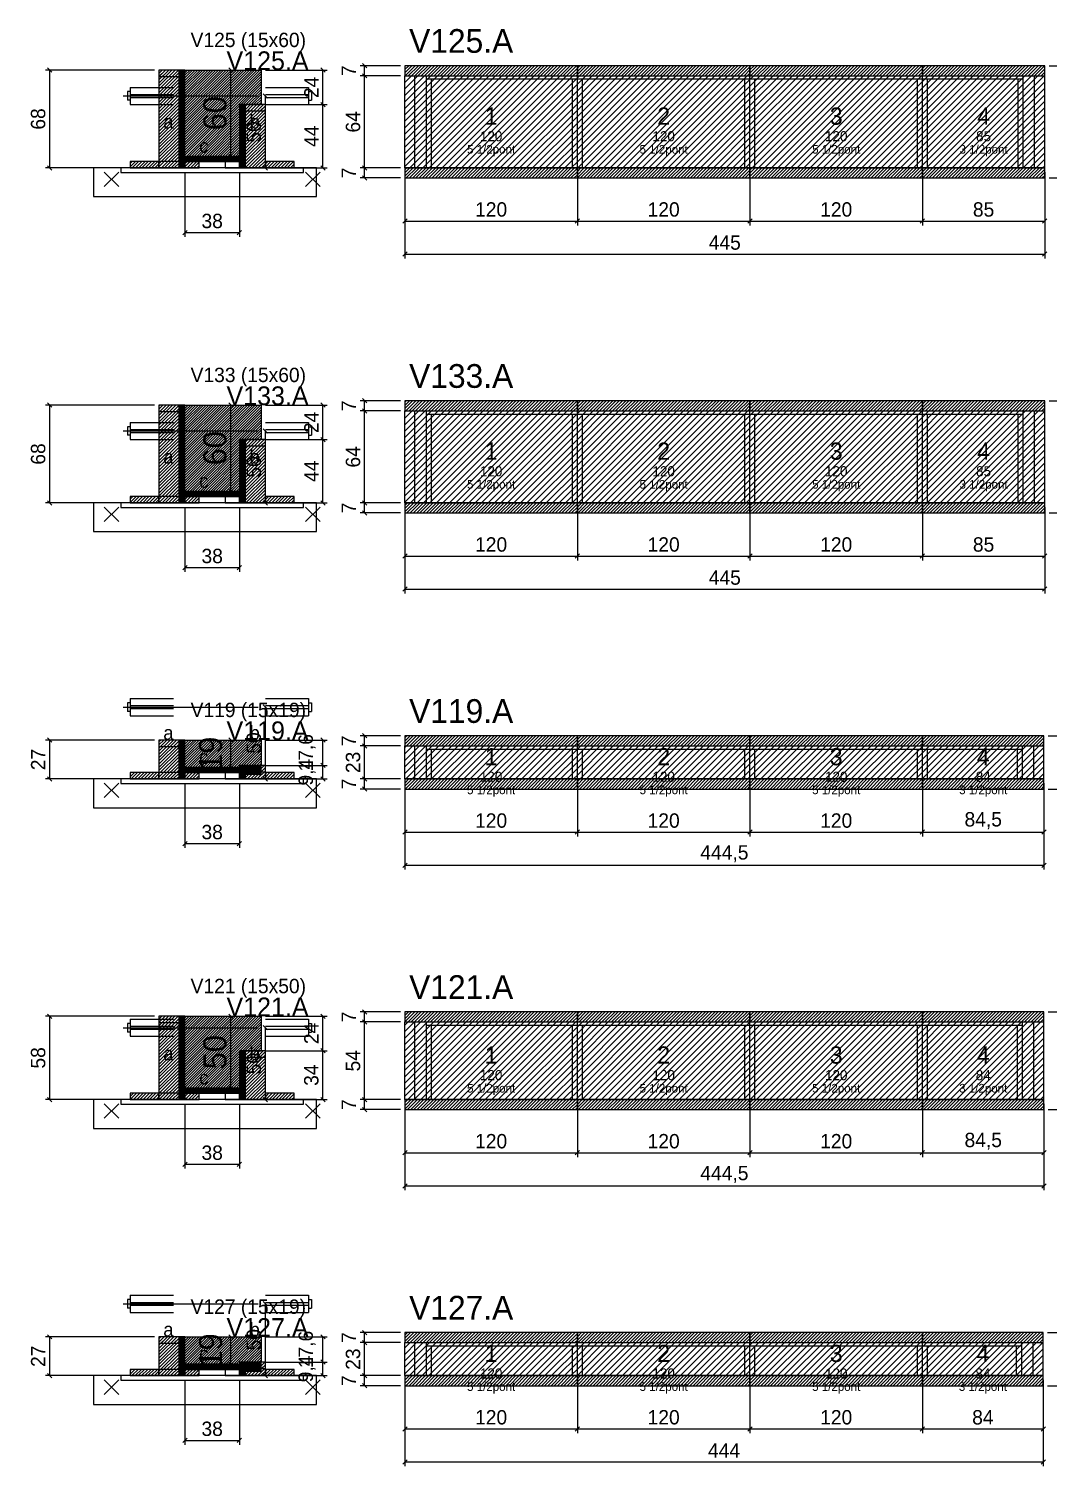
# Model space of a CAD drawing. Extents: x -69 to 3070, y -7262 to 1250.
# Drawn here: x -69 to 640, y -4110 to -3110 of the extents above; entities that cross this region are included whole.
import ezdxf
from ezdxf.enums import TextEntityAlignment as Align

# ---------------------------------------------------------------- set-up
doc = ezdxf.new("R2010")
doc.units = 0
for name, color, linetype in [('5', 5, 'Continuous'), ('barrote', 126, 'Continuous'), ('CONCRETO', 251, 'Continuous'), ('COTA', 241, 'Continuous'), ('Cota Seção (2x)', 241, 'Continuous'), ('detalhes', 7, 'Continuous'), ('Hachura', 251, 'Continuous'), ('Madeira', 126, 'Continuous'), ('NOMENCLATURA', 7, 'Continuous'), ('Painéis', 200, 'Continuous'), ('presilha', 224, 'Continuous'), ('Reaproveitamento', 251, 'Continuous'), ('SARR_2.2x7', 40, 'Continuous'), ('SARR_3.5x7', 81, 'Continuous'), ('SCO-___-LAJ', 224, 'Continuous'), ('TENSOR', 224, 'Continuous'), ('texto', 7, 'Continuous'), ('Texto Seção', 7, 'Continuous')]:
    doc.layers.add(name, color=color, linetype=linetype)
doc.dimstyles.new('PAINEL', dxfattribs={"dimtxt": 10, "dimasz": 3, "dimexe": 3, "dimexo": 3, "dimgap": 3, "dimtad": 1, "dimblk": 'OBLIQUE', "dimblk1": 'OBLIQUE', "dimcen": 2.5, "dimclrd": 4, "dimclre": 4, "dimclrt": 240, "dimazin": 3, "dimtfac": 1, "dimtmove": 0, "dimatfit": 3})
doc.dimstyles.new('SECAO2X', dxfattribs={"dimtxt": 16, "dimasz": 3, "dimexe": 3, "dimexo": 3, "dimgap": 3, "dimtad": 1, "dimblk": 'OBLIQUE', "dimblk1": 'OBLIQUE', "dimcen": 2.5, "dimclrd": 4, "dimclre": 4, "dimclrt": 240, "dimazin": 3, "dimtfac": 1, "dimtmove": 0, "dimatfit": 3})

# ---------------------------------------------------------------- blocks, each defined once
blk = doc.blocks.new('_OBLIQUE')
at = {"color": 0, "linetype": 'BYBLOCK'}
blk.add_line((-0.5, -0.5), (0.5, 0.5), dxfattribs=at)

msp = doc.modelspace()

# ---------------------------------------------------------------- hatches: boundary and pattern name
at = {"layer": 'COTA'}
h = msp.add_hatch(dxfattribs=at)
h.set_pattern_fill('ANSI31', scale=0.4)
h.paths.add_polyline_path([(40, -3199), (40, -3139), (93, -3139), (93, -3163), (78, -3163), (78, -3199)])
h = msp.add_hatch(dxfattribs=at)
h.set_pattern_fill('ANSI31', scale=0.5)
h.paths.add_polyline_path([(193, -3143), (313, -3143), (313, -3136), (193, -3136)])
h = msp.add_hatch(dxfattribs=at)
h.set_pattern_fill('ANSI31', scale=0.5)
h.paths.add_polyline_path([(313, -3143), (433, -3143), (433, -3136), (313, -3136)])
h = msp.add_hatch(dxfattribs=at)
h.set_pattern_fill('ANSI31', scale=0.5)
h.paths.add_polyline_path([(433, -3143), (553, -3143), (553, -3136), (433, -3136)])
h = msp.add_hatch(dxfattribs=at)
h.set_pattern_fill('ANSI31', scale=0.5)
h.paths.add_polyline_path([(553, -3143), (638, -3143), (638, -3136), (553, -3136)])
h = msp.add_hatch(dxfattribs=at)
h.set_pattern_fill('ANSI31', scale=0.5)
h.paths.add_polyline_path([(193, -3214), (313, -3214), (313, -3207), (193, -3207)])
h = msp.add_hatch(dxfattribs=at)
h.set_pattern_fill('ANSI31', scale=0.5)
h.paths.add_polyline_path([(313, -3214), (433, -3214), (433, -3207), (313, -3207)])
h = msp.add_hatch(dxfattribs=at)
h.set_pattern_fill('ANSI31', scale=0.5)
h.paths.add_polyline_path([(433, -3214), (553, -3214), (553, -3207), (433, -3207)])
h = msp.add_hatch(dxfattribs=at)
h.set_pattern_fill('ANSI31', scale=0.5)
h.paths.add_polyline_path([(553, -3214), (638, -3214), (638, -3207), (553, -3207)])
h = msp.add_hatch(dxfattribs=at)
h.set_pattern_fill('ANSI31', scale=0.5)
h.paths.add_polyline_path([(193, -3376), (313, -3376), (313, -3369), (193, -3369)])
h = msp.add_hatch(dxfattribs=at)
h.set_pattern_fill('ANSI31', scale=0.5)
h.paths.add_polyline_path([(313, -3376), (433, -3376), (433, -3369), (313, -3369)])
h = msp.add_hatch(dxfattribs=at)
h.set_pattern_fill('ANSI31', scale=0.5)
h.paths.add_polyline_path([(433, -3376), (553, -3376), (553, -3369), (433, -3369)])
h = msp.add_hatch(dxfattribs=at)
h.set_pattern_fill('ANSI31', scale=0.5)
h.paths.add_polyline_path([(553, -3376), (638, -3376), (638, -3369), (553, -3369)])
h = msp.add_hatch(dxfattribs=at)
h.set_pattern_fill('ANSI31', scale=0.4)
h.paths.add_polyline_path([(40, -3432), (40, -3372), (93, -3372), (93, -3396), (78, -3396), (78, -3432)])
h = msp.add_hatch(dxfattribs=at)
h.set_pattern_fill('ANSI31', scale=0.5)
h.paths.add_polyline_path([(193, -3447), (313, -3447), (313, -3440), (193, -3440)])
h = msp.add_hatch(dxfattribs=at)
h.set_pattern_fill('ANSI31', scale=0.5)
h.paths.add_polyline_path([(313, -3447), (433, -3447), (433, -3440), (313, -3440)])
h = msp.add_hatch(dxfattribs=at)
h.set_pattern_fill('ANSI31', scale=0.5)
h.paths.add_polyline_path([(433, -3447), (553, -3447), (553, -3440), (433, -3440)])
h = msp.add_hatch(dxfattribs=at)
h.set_pattern_fill('ANSI31', scale=0.5)
h.paths.add_polyline_path([(553, -3447), (638, -3447), (638, -3440), (553, -3440)])
h = msp.add_hatch(dxfattribs=at)
h.set_pattern_fill('ANSI31', scale=0.4)
h.paths.add_polyline_path([(40, -3624), (40, -3605), (93, -3605), (93, -3622.6), (78, -3622.6), (78, -3624)])
h = msp.add_hatch(dxfattribs=at)
h.set_pattern_fill('ANSI31', scale=0.5)
h.paths.add_polyline_path([(193, -3609), (313, -3609), (313, -3602), (193, -3602)])
h = msp.add_hatch(dxfattribs=at)
h.set_pattern_fill('ANSI31', scale=0.5)
h.paths.add_polyline_path([(313, -3609), (433, -3609), (433, -3602), (313, -3602)])
h = msp.add_hatch(dxfattribs=at)
h.set_pattern_fill('ANSI31', scale=0.5)
h.paths.add_polyline_path([(433, -3609), (553, -3609), (553, -3602), (433, -3602)])
h = msp.add_hatch(dxfattribs=at)
h.set_pattern_fill('ANSI31', scale=0.5)
h.paths.add_polyline_path([(553, -3609), (637.5, -3609), (637.5, -3602), (553, -3602)])
h = msp.add_hatch(dxfattribs=at)
h.set_pattern_fill('ANSI31', scale=0.5)
h.paths.add_polyline_path([(193, -3639), (313, -3639), (313, -3632), (193, -3632)])
h = msp.add_hatch(dxfattribs=at)
h.set_pattern_fill('ANSI31', scale=0.5)
h.paths.add_polyline_path([(313, -3639), (433, -3639), (433, -3632), (313, -3632)])
h = msp.add_hatch(dxfattribs=at)
h.set_pattern_fill('ANSI31', scale=0.5)
h.paths.add_polyline_path([(433, -3639), (553, -3639), (553, -3632), (433, -3632)])
h = msp.add_hatch(dxfattribs=at)
h.set_pattern_fill('ANSI31', scale=0.5)
h.paths.add_polyline_path([(553, -3639), (637.5, -3639), (637.5, -3632), (553, -3632)])
h = msp.add_hatch(dxfattribs=at)
h.set_pattern_fill('ANSI31', scale=0.4)
h.paths.add_polyline_path([(40, -3847), (40, -3797), (93, -3797), (93, -3821), (78, -3821), (78, -3847)])
h = msp.add_hatch(dxfattribs=at)
h.set_pattern_fill('ANSI31', scale=0.5)
h.paths.add_polyline_path([(193, -3801), (313, -3801), (313, -3794), (193, -3794)])
h = msp.add_hatch(dxfattribs=at)
h.set_pattern_fill('ANSI31', scale=0.5)
h.paths.add_polyline_path([(313, -3801), (433, -3801), (433, -3794), (313, -3794)])
h = msp.add_hatch(dxfattribs=at)
h.set_pattern_fill('ANSI31', scale=0.5)
h.paths.add_polyline_path([(433, -3801), (553, -3801), (553, -3794), (433, -3794)])
h = msp.add_hatch(dxfattribs=at)
h.set_pattern_fill('ANSI31', scale=0.5)
h.paths.add_polyline_path([(553, -3801), (637.5, -3801), (637.5, -3794), (553, -3794)])
h = msp.add_hatch(dxfattribs=at)
h.set_pattern_fill('ANSI31', scale=0.5)
h.paths.add_polyline_path([(193, -3862), (313, -3862), (313, -3855), (193, -3855)])
h = msp.add_hatch(dxfattribs=at)
h.set_pattern_fill('ANSI31', scale=0.5)
h.paths.add_polyline_path([(313, -3862), (433, -3862), (433, -3855), (313, -3855)])
h = msp.add_hatch(dxfattribs=at)
h.set_pattern_fill('ANSI31', scale=0.5)
h.paths.add_polyline_path([(433, -3862), (553, -3862), (553, -3855), (433, -3855)])
h = msp.add_hatch(dxfattribs=at)
h.set_pattern_fill('ANSI31', scale=0.5)
h.paths.add_polyline_path([(553, -3862), (637.5, -3862), (637.5, -3855), (553, -3855)])
h = msp.add_hatch(dxfattribs=at)
h.set_pattern_fill('ANSI31', scale=0.5)
h.paths.add_polyline_path([(193, -4024), (313, -4024), (313, -4017), (193, -4017)])
h = msp.add_hatch(dxfattribs=at)
h.set_pattern_fill('ANSI31', scale=0.5)
h.paths.add_polyline_path([(313, -4024), (433, -4024), (433, -4017), (313, -4017)])
h = msp.add_hatch(dxfattribs=at)
h.set_pattern_fill('ANSI31', scale=0.5)
h.paths.add_polyline_path([(433, -4024), (553, -4024), (553, -4017), (433, -4017)])
h = msp.add_hatch(dxfattribs=at)
h.set_pattern_fill('ANSI31', scale=0.5)
h.paths.add_polyline_path([(553, -4024), (637, -4024), (637, -4017), (553, -4017)])
h = msp.add_hatch(dxfattribs=at)
h.set_pattern_fill('ANSI31', scale=0.4)
h.paths.add_polyline_path([(40, -4039), (40, -4020), (93, -4020), (93, -4037.6), (78, -4037.6), (78, -4039)])
h = msp.add_hatch(dxfattribs=at)
h.set_pattern_fill('ANSI31', scale=0.5)
h.paths.add_polyline_path([(193, -4054), (313, -4054), (313, -4047), (193, -4047)])
h = msp.add_hatch(dxfattribs=at)
h.set_pattern_fill('ANSI31', scale=0.5)
h.paths.add_polyline_path([(313, -4054), (433, -4054), (433, -4047), (313, -4047)])
h = msp.add_hatch(dxfattribs=at)
h.set_pattern_fill('ANSI31', scale=0.5)
h.paths.add_polyline_path([(433, -4054), (553, -4054), (553, -4047), (433, -4047)])
h = msp.add_hatch(dxfattribs=at)
h.set_pattern_fill('ANSI31', scale=0.5)
h.paths.add_polyline_path([(553, -4054), (637, -4054), (637, -4047), (553, -4047)])
at = {"layer": 'Hachura'}
h = msp.add_hatch(dxfattribs=at)
h.set_pattern_fill('ANSI31', scale=0.5)
h.paths.add_polyline_path([(22, -3207), (36, -3207), (36, -3139), (22, -3139)])
h = msp.add_hatch(dxfattribs=at)
h.set_pattern_fill('ANSI31', scale=0.5)
h.paths.add_polyline_path([(22, -3143.4), (36, -3143.4), (36, -3139), (22, -3139)])
h = msp.add_hatch(dxfattribs=at)
h.set_pattern_fill('SOLID')
h.paths.add_polyline_path([(36, -3207), (40, -3207), (40, -3139), (36, -3139)])
h = msp.add_hatch(dxfattribs=at)
h.set_pattern_fill('SOLID')
h.paths.add_polyline_path([(78, -3207), (82, -3207), (82, -3163), (78, -3163)])
h = msp.add_hatch(dxfattribs=at)
h.set_pattern_fill('SOLID')
h.paths.add_polyline_path([(78, -3163), (93, -3163), (93, -3163), (78, -3163)])
h = msp.add_hatch(dxfattribs=at)
h.set_pattern_fill('ANSI31', scale=0.5)
h.paths.add_polyline_path([(82, -3207), (96, -3207), (96, -3163), (82, -3163)])
h = msp.add_hatch(dxfattribs=at)
h.set_pattern_fill('ANSI31', scale=0.5)
h.paths.add_polyline_path([(82, -3167.4), (96, -3167.4), (96, -3163), (82, -3163)])
h = msp.add_hatch(dxfattribs=at)
h.set_pattern_fill('SOLID')
h.paths.add_polyline_path([(40, -3202.6), (78, -3202.6), (78, -3199), (40, -3199)])
h = msp.add_hatch(dxfattribs=at)
h.set_pattern_fill('ANSI31', scale=0.5)
h.paths.add_polyline_path([(2, -3207), (22, -3207), (22, -3202.6), (2, -3202.6)])
h = msp.add_hatch(dxfattribs=at)
h.set_pattern_fill('ANSI31', scale=0.5)
h.paths.add_polyline_path([(40, -3207), (50, -3207), (50, -3202.6), (40, -3202.6)])
h = msp.add_hatch(dxfattribs=at)
h.set_pattern_fill('ANSI31', scale=0.5)
h.paths.add_polyline_path([(96, -3207), (116, -3207), (116, -3202.6), (96, -3202.6)])
h = msp.add_hatch(dxfattribs=at)
h.set_pattern_fill('ANSI31', scale=0.5)
h.paths.add_polyline_path([(22, -3440), (36, -3440), (36, -3372), (22, -3372)])
h = msp.add_hatch(dxfattribs=at)
h.set_pattern_fill('ANSI31', scale=0.5)
h.paths.add_polyline_path([(22, -3376.4), (36, -3376.4), (36, -3372), (22, -3372)])
h = msp.add_hatch(dxfattribs=at)
h.set_pattern_fill('SOLID')
h.paths.add_polyline_path([(36, -3440), (40, -3440), (40, -3372), (36, -3372)])
h = msp.add_hatch(dxfattribs=at)
h.set_pattern_fill('SOLID')
h.paths.add_polyline_path([(78, -3440), (82, -3440), (82, -3396), (78, -3396)])
h = msp.add_hatch(dxfattribs=at)
h.set_pattern_fill('SOLID')
h.paths.add_polyline_path([(78, -3396), (93, -3396), (93, -3396), (78, -3396)])
h = msp.add_hatch(dxfattribs=at)
h.set_pattern_fill('ANSI31', scale=0.5)
h.paths.add_polyline_path([(82, -3440), (96, -3440), (96, -3396), (82, -3396)])
h = msp.add_hatch(dxfattribs=at)
h.set_pattern_fill('ANSI31', scale=0.5)
h.paths.add_polyline_path([(82, -3400.4), (96, -3400.4), (96, -3396), (82, -3396)])
h = msp.add_hatch(dxfattribs=at)
h.set_pattern_fill('ANSI31', scale=0.5)
h.paths.add_polyline_path([(2, -3440), (22, -3440), (22, -3435.6), (2, -3435.6)])
h = msp.add_hatch(dxfattribs=at)
h.set_pattern_fill('SOLID')
h.paths.add_polyline_path([(40, -3435.6), (78, -3435.6), (78, -3432), (40, -3432)])
h = msp.add_hatch(dxfattribs=at)
h.set_pattern_fill('ANSI31', scale=0.5)
h.paths.add_polyline_path([(40, -3440), (50, -3440), (50, -3435.6), (40, -3435.6)])
h = msp.add_hatch(dxfattribs=at)
h.set_pattern_fill('ANSI31', scale=0.5)
h.paths.add_polyline_path([(96, -3440), (116, -3440), (116, -3435.6), (96, -3435.6)])
h = msp.add_hatch(dxfattribs=at)
h.set_pattern_fill('ANSI31', scale=0.5)
h.paths.add_polyline_path([(22, -3632), (36, -3632), (36, -3605), (22, -3605)])
h = msp.add_hatch(dxfattribs=at)
h.set_pattern_fill('ANSI31', scale=0.5)
h.paths.add_polyline_path([(22, -3609.4), (36, -3609.4), (36, -3605), (22, -3605)])
h = msp.add_hatch(dxfattribs=at)
h.set_pattern_fill('SOLID')
h.paths.add_polyline_path([(36, -3632), (40, -3632), (40, -3605), (36, -3605)])
h = msp.add_hatch(dxfattribs=at)
h.set_pattern_fill('ANSI31', scale=0.5)
h.paths.add_polyline_path([(2, -3632), (22, -3632), (22, -3627.6), (2, -3627.6)])
h = msp.add_hatch(dxfattribs=at)
h.set_pattern_fill('SOLID')
h.paths.add_polyline_path([(40, -3627.6), (78, -3627.6), (78, -3624), (40, -3624)])
h = msp.add_hatch(dxfattribs=at)
h.set_pattern_fill('ANSI31', scale=0.5)
h.paths.add_polyline_path([(40, -3632), (50, -3632), (50, -3627.6), (40, -3627.6)])
h = msp.add_hatch(dxfattribs=at)
h.set_pattern_fill('SOLID')
h.paths.add_polyline_path([(78, -3632), (82, -3632), (82, -3622.6), (78, -3622.6)])
h = msp.add_hatch(dxfattribs=at)
h.set_pattern_fill('SOLID')
h.paths.add_polyline_path([(78, -3622.6), (93, -3622.6), (93, -3629), (78, -3629)])
h = msp.add_hatch(dxfattribs=at)
h.set_pattern_fill('ANSI31', scale=0.5)
h.paths.add_polyline_path([(82, -3632), (96, -3632), (96, -3622.6), (82, -3622.6)])
h = msp.add_hatch(dxfattribs=at)
h.set_pattern_fill('ANSI31', scale=0.5)
h.paths.add_polyline_path([(82, -3627), (96, -3627), (96, -3622.6), (82, -3622.6)])
h = msp.add_hatch(dxfattribs=at)
h.set_pattern_fill('ANSI31', scale=0.5)
h.paths.add_polyline_path([(96, -3632), (116, -3632), (116, -3627.6), (96, -3627.6)])
h = msp.add_hatch(dxfattribs=at)
h.set_pattern_fill('ANSI31', scale=0.5)
h.paths.add_polyline_path([(22, -3855), (36, -3855), (36, -3797), (22, -3797)])
h = msp.add_hatch(dxfattribs=at)
h.set_pattern_fill('ANSI31', scale=0.5)
h.paths.add_polyline_path([(22, -3801.4), (36, -3801.4), (36, -3797), (22, -3797)])
h = msp.add_hatch(dxfattribs=at)
h.set_pattern_fill('SOLID')
h.paths.add_polyline_path([(36, -3855), (40, -3855), (40, -3797), (36, -3797)])
h = msp.add_hatch(dxfattribs=at)
h.set_pattern_fill('SOLID')
h.paths.add_polyline_path([(78, -3855), (82, -3855), (82, -3821), (78, -3821)])
h = msp.add_hatch(dxfattribs=at)
h.set_pattern_fill('SOLID')
h.paths.add_polyline_path([(78, -3821), (93, -3821), (93, -3821), (78, -3821)])
h = msp.add_hatch(dxfattribs=at)
h.set_pattern_fill('ANSI31', scale=0.5)
h.paths.add_polyline_path([(82, -3855), (96, -3855), (96, -3821), (82, -3821)])
h = msp.add_hatch(dxfattribs=at)
h.set_pattern_fill('ANSI31', scale=0.5)
h.paths.add_polyline_path([(82, -3825.4), (96, -3825.4), (96, -3821), (82, -3821)])
h = msp.add_hatch(dxfattribs=at)
h.set_pattern_fill('SOLID')
h.paths.add_polyline_path([(40, -3850.6), (78, -3850.6), (78, -3847), (40, -3847)])
h = msp.add_hatch(dxfattribs=at)
h.set_pattern_fill('ANSI31', scale=0.5)
h.paths.add_polyline_path([(2, -3855), (22, -3855), (22, -3850.6), (2, -3850.6)])
h = msp.add_hatch(dxfattribs=at)
h.set_pattern_fill('ANSI31', scale=0.5)
h.paths.add_polyline_path([(40, -3855), (50, -3855), (50, -3850.6), (40, -3850.6)])
h = msp.add_hatch(dxfattribs=at)
h.set_pattern_fill('ANSI31', scale=0.5)
h.paths.add_polyline_path([(96, -3855), (116, -3855), (116, -3850.6), (96, -3850.6)])
h = msp.add_hatch(dxfattribs=at)
h.set_pattern_fill('ANSI31', scale=0.5)
h.paths.add_polyline_path([(22, -4047), (36, -4047), (36, -4020), (22, -4020)])
h = msp.add_hatch(dxfattribs=at)
h.set_pattern_fill('ANSI31', scale=0.5)
h.paths.add_polyline_path([(22, -4024.4), (36, -4024.4), (36, -4020), (22, -4020)])
h = msp.add_hatch(dxfattribs=at)
h.set_pattern_fill('SOLID')
h.paths.add_polyline_path([(36, -4047), (40, -4047), (40, -4020), (36, -4020)])
h = msp.add_hatch(dxfattribs=at)
h.set_pattern_fill('SOLID')
h.paths.add_polyline_path([(78, -4047), (82, -4047), (82, -4037.6), (78, -4037.6)])
h = msp.add_hatch(dxfattribs=at)
h.set_pattern_fill('SOLID')
h.paths.add_polyline_path([(78, -4037.6), (93, -4037.6), (93, -4044), (78, -4044)])
h = msp.add_hatch(dxfattribs=at)
h.set_pattern_fill('ANSI31', scale=0.5)
h.paths.add_polyline_path([(82, -4047), (96, -4047), (96, -4037.6), (82, -4037.6)])
h = msp.add_hatch(dxfattribs=at)
h.set_pattern_fill('ANSI31', scale=0.5)
h.paths.add_polyline_path([(82, -4042), (96, -4042), (96, -4037.6), (82, -4037.6)])
h = msp.add_hatch(dxfattribs=at)
h.set_pattern_fill('ANSI31', scale=0.5)
h.paths.add_polyline_path([(2, -4047), (22, -4047), (22, -4042.6), (2, -4042.6)])
h = msp.add_hatch(dxfattribs=at)
h.set_pattern_fill('SOLID')
h.paths.add_polyline_path([(40, -4042.6), (78, -4042.6), (78, -4039), (40, -4039)])
h = msp.add_hatch(dxfattribs=at)
h.set_pattern_fill('ANSI31', scale=0.5)
h.paths.add_polyline_path([(40, -4047), (50, -4047), (50, -4042.6), (40, -4042.6)])
h = msp.add_hatch(dxfattribs=at)
h.set_pattern_fill('ANSI31', scale=0.5)
h.paths.add_polyline_path([(96, -4047), (116, -4047), (116, -4042.6), (96, -4042.6)])
at = {"layer": 'Reaproveitamento'}
h = msp.add_hatch(dxfattribs=at)
h.set_pattern_fill('ANSI31')
h.paths.add_polyline_path([(193, -3207), (313, -3207), (313, -3143), (193, -3143)])
h = msp.add_hatch(dxfattribs=at)
h.set_pattern_fill('ANSI31')
h.paths.add_polyline_path([(313, -3207), (433, -3207), (433, -3143), (313, -3143)])
h = msp.add_hatch(dxfattribs=at)
h.set_pattern_fill('ANSI31')
h.paths.add_polyline_path([(433, -3207), (553, -3207), (553, -3143), (433, -3143)])
h = msp.add_hatch(dxfattribs=at)
h.set_pattern_fill('ANSI31')
h.paths.add_polyline_path([(553, -3207), (638, -3207), (638, -3143), (553, -3143)])
h = msp.add_hatch(dxfattribs=at)
h.set_pattern_fill('ANSI31')
h.paths.add_polyline_path([(193, -3440), (313, -3440), (313, -3376), (193, -3376)])
h = msp.add_hatch(dxfattribs=at)
h.set_pattern_fill('ANSI31')
h.paths.add_polyline_path([(313, -3440), (433, -3440), (433, -3376), (313, -3376)])
h = msp.add_hatch(dxfattribs=at)
h.set_pattern_fill('ANSI31')
h.paths.add_polyline_path([(433, -3440), (553, -3440), (553, -3376), (433, -3376)])
h = msp.add_hatch(dxfattribs=at)
h.set_pattern_fill('ANSI31')
h.paths.add_polyline_path([(553, -3440), (638, -3440), (638, -3376), (553, -3376)])
h = msp.add_hatch(dxfattribs=at)
h.set_pattern_fill('ANSI31')
h.paths.add_polyline_path([(193, -3632), (313, -3632), (313, -3609), (193, -3609)])
h = msp.add_hatch(dxfattribs=at)
h.set_pattern_fill('ANSI31')
h.paths.add_polyline_path([(313, -3632), (433, -3632), (433, -3609), (313, -3609)])
h = msp.add_hatch(dxfattribs=at)
h.set_pattern_fill('ANSI31')
h.paths.add_polyline_path([(433, -3632), (553, -3632), (553, -3609), (433, -3609)])
h = msp.add_hatch(dxfattribs=at)
h.set_pattern_fill('ANSI31')
h.paths.add_polyline_path([(553, -3632), (637.5, -3632), (637.5, -3609), (553, -3609)])
h = msp.add_hatch(dxfattribs=at)
h.set_pattern_fill('ANSI31')
h.paths.add_polyline_path([(193, -3855), (313, -3855), (313, -3801), (193, -3801)])
h = msp.add_hatch(dxfattribs=at)
h.set_pattern_fill('ANSI31')
h.paths.add_polyline_path([(313, -3855), (433, -3855), (433, -3801), (313, -3801)])
h = msp.add_hatch(dxfattribs=at)
h.set_pattern_fill('ANSI31')
h.paths.add_polyline_path([(433, -3855), (553, -3855), (553, -3801), (433, -3801)])
h = msp.add_hatch(dxfattribs=at)
h.set_pattern_fill('ANSI31')
h.paths.add_polyline_path([(553, -3855), (637.5, -3855), (637.5, -3801), (553, -3801)])
h = msp.add_hatch(dxfattribs=at)
h.set_pattern_fill('ANSI31')
h.paths.add_polyline_path([(193, -4047), (313, -4047), (313, -4024), (193, -4024)])
h = msp.add_hatch(dxfattribs=at)
h.set_pattern_fill('ANSI31')
h.paths.add_polyline_path([(313, -4047), (433, -4047), (433, -4024), (313, -4024)])
h = msp.add_hatch(dxfattribs=at)
h.set_pattern_fill('ANSI31')
h.paths.add_polyline_path([(433, -4047), (553, -4047), (553, -4024), (433, -4024)])
h = msp.add_hatch(dxfattribs=at)
h.set_pattern_fill('ANSI31')
h.paths.add_polyline_path([(553, -4047), (637, -4047), (637, -4024), (553, -4024)])

# ---------------------------------------------------------------- linework, layer by layer
for p, q in [((0, -3154), (0, -3160)), ((2, -3154), (0, -3154)), ((2, -3151), (32, -3151)), ((2, -3151), (2, -3163)), ((2, -3156), (32, -3156)), ((2, -3158), (32, -3158)), ((96, -3151), (126, -3151)), ((96, -3156), (126, -3156)), ((96, -3158), (126, -3158)), ((126, -3151), (126, -3163)), ((126, -3154), (128, -3154)), ((128, -3154), (128, -3160)), ((2, -3160), (0, -3160)), ((2, -3163), (32, -3163)), ((96, -3163), (126, -3163)), ((126, -3160), (128, -3160)), ((0, -3387), (0, -3393)), ((2, -3387), (0, -3387)), ((2, -3384), (32, -3384)), ((2, -3384), (2, -3396)), ((2, -3389), (32, -3389)), ((96, -3384), (126, -3384)), ((96, -3389), (126, -3389)), ((126, -3384), (126, -3396)), ((126, -3387), (128, -3387)), ((128, -3387), (128, -3393)), ((2, -3393), (0, -3393)), ((2, -3391), (32, -3391)), ((2, -3396), (32, -3396)), ((96, -3391), (126, -3391)), ((96, -3396), (126, -3396)), ((126, -3393), (128, -3393)), ((0, -3579), (0, -3585)), ((2, -3579), (0, -3579)), ((2, -3576), (32, -3576)), ((2, -3576), (2, -3588)), ((96, -3576), (126, -3576)), ((126, -3576), (126, -3588)), ((126, -3579), (128, -3579)), ((128, -3579), (128, -3585)), ((2, -3585), (0, -3585)), ((2, -3581), (32, -3581)), ((2, -3583), (32, -3583)), ((2, -3588), (32, -3588)), ((96, -3581), (126, -3581)), ((96, -3583), (126, -3583)), ((96, -3588), (126, -3588)), ((126, -3585), (128, -3585)), ((2, -3799), (32, -3799)), ((2, -3799), (2, -3811)), ((96, -3799), (126, -3799)), ((126, -3799), (126, -3811)), ((0, -3802), (0, -3808)), ((2, -3802), (0, -3802)), ((2, -3808), (0, -3808)), ((2, -3804), (32, -3804)), ((2, -3806), (32, -3806)), ((96, -3804), (126, -3804)), ((96, -3806), (126, -3806)), ((126, -3802), (128, -3802)), ((126, -3808), (128, -3808)), ((128, -3802), (128, -3808)), ((2, -3811), (32, -3811)), ((96, -3811), (126, -3811)), ((0, -3994), (0, -4000)), ((2, -3994), (0, -3994)), ((2, -3991), (32, -3991)), ((2, -3991), (2, -4003)), ((2, -3996), (32, -3996)), ((2, -3998), (32, -3998)), ((96, -3991), (126, -3991)), ((96, -3996), (126, -3996)), ((96, -3998), (126, -3998)), ((126, -3991), (126, -4003)), ((126, -3994), (128, -3994)), ((128, -3994), (128, -4000)), ((2, -4000), (0, -4000)), ((2, -4003), (32, -4003)), ((96, -4003), (126, -4003)), ((126, -4000), (128, -4000))]:
    msp.add_line(p, q)
at = {"layer": 'barrote'}
for points in [[(-23.5, -3227), (131.5, -3227), (131.5, -3207), (-23.5, -3207)], [(-23.5, -3460), (131.5, -3460), (131.5, -3440), (-23.5, -3440)], [(-23.5, -3652), (131.5, -3652), (131.5, -3632), (-23.5, -3632)], [(-23.5, -3875), (131.5, -3875), (131.5, -3855), (-23.5, -3855)], [(-23.5, -4067), (131.5, -4067), (131.5, -4047), (-23.5, -4047)]]:
    msp.add_lwpolyline(points, close=True, dxfattribs=at)
at = {"layer": 'CONCRETO'}
for points in [[(40, -3199), (40, -3139), (93, -3139), (93, -3163), (78, -3163), (78, -3199)], [(40, -3432), (40, -3372), (93, -3372), (93, -3396), (78, -3396), (78, -3432)], [(40, -3624), (40, -3605), (93, -3605), (93, -3622.6), (78, -3622.6), (78, -3624)], [(40, -3847), (40, -3797), (93, -3797), (93, -3821), (78, -3821), (78, -3847)], [(40, -4039), (40, -4020), (93, -4020), (93, -4037.6), (78, -4037.6), (78, -4039)]]:
    msp.add_lwpolyline(points, close=True, dxfattribs=at)
at = {"layer": 'Madeira'}
for points in [[(22, -3207), (36, -3207), (36, -3139), (22, -3139)], [(22, -3143.4), (36, -3143.4), (36, -3139), (22, -3139)], [(82, -3207), (96, -3207), (96, -3163), (82, -3163)], [(82, -3167.4), (96, -3167.4), (96, -3163), (82, -3163)], [(2, -3207), (22, -3207), (22, -3202.6), (2, -3202.6)], [(22, -3207), (36, -3207), (36, -3202.6), (22, -3202.6)], [(40, -3207), (50, -3207), (50, -3202.6), (40, -3202.6)], [(68, -3207), (78, -3207), (78, -3202.6), (68, -3202.6)], [(96, -3207), (116, -3207), (116, -3202.6), (96, -3202.6)], [(22, -3440), (36, -3440), (36, -3372), (22, -3372)], [(22, -3376.4), (36, -3376.4), (36, -3372), (22, -3372)], [(82, -3440), (96, -3440), (96, -3396), (82, -3396)], [(82, -3400.4), (96, -3400.4), (96, -3396), (82, -3396)], [(2, -3440), (22, -3440), (22, -3435.6), (2, -3435.6)], [(22, -3440), (36, -3440), (36, -3435.6), (22, -3435.6)], [(40, -3440), (50, -3440), (50, -3435.6), (40, -3435.6)], [(68, -3440), (78, -3440), (78, -3435.6), (68, -3435.6)], [(96, -3440), (116, -3440), (116, -3435.6), (96, -3435.6)], [(22, -3632), (36, -3632), (36, -3605), (22, -3605)], [(22, -3609.4), (36, -3609.4), (36, -3605), (22, -3605)], [(2, -3632), (22, -3632), (22, -3627.6), (2, -3627.6)], [(22, -3632), (36, -3632), (36, -3627.6), (22, -3627.6)], [(40, -3632), (50, -3632), (50, -3627.6), (40, -3627.6)], [(68, -3632), (78, -3632), (78, -3627.6), (68, -3627.6)], [(82, -3632), (96, -3632), (96, -3622.6), (82, -3622.6)], [(82, -3627), (96, -3627), (96, -3622.6), (82, -3622.6)], [(96, -3632), (116, -3632), (116, -3627.6), (96, -3627.6)], [(22, -3855), (36, -3855), (36, -3797), (22, -3797)], [(22, -3801.4), (36, -3801.4), (36, -3797), (22, -3797)], [(82, -3855), (96, -3855), (96, -3821), (82, -3821)], [(82, -3825.4), (96, -3825.4), (96, -3821), (82, -3821)], [(2, -3855), (22, -3855), (22, -3850.6), (2, -3850.6)], [(22, -3855), (36, -3855), (36, -3850.6), (22, -3850.6)], [(40, -3855), (50, -3855), (50, -3850.6), (40, -3850.6)], [(68, -3855), (78, -3855), (78, -3850.6), (68, -3850.6)], [(96, -3855), (116, -3855), (116, -3850.6), (96, -3850.6)], [(22, -4047), (36, -4047), (36, -4020), (22, -4020)], [(22, -4024.4), (36, -4024.4), (36, -4020), (22, -4020)], [(82, -4047), (96, -4047), (96, -4037.6), (82, -4037.6)], [(82, -4042), (96, -4042), (96, -4037.6), (82, -4037.6)], [(2, -4047), (22, -4047), (22, -4042.6), (2, -4042.6)], [(22, -4047), (36, -4047), (36, -4042.6), (22, -4042.6)], [(40, -4047), (50, -4047), (50, -4042.6), (40, -4042.6)], [(68, -4047), (78, -4047), (78, -4042.6), (68, -4042.6)], [(96, -4047), (116, -4047), (116, -4042.6), (96, -4042.6)]]:
    msp.add_lwpolyline(points, close=True, dxfattribs=at)
at = {"layer": 'Painéis'}
for p, q in [((193, -3143), (313, -3143)), ((193, -3207), (193, -3143)), ((313, -3207), (313, -3143)), ((313, -3207), (313, -3143)), ((313, -3143), (433, -3143)), ((313, -3207), (313, -3143)), ((433, -3207), (433, -3143)), ((433, -3207), (433, -3143)), ((433, -3143), (553, -3143)), ((433, -3207), (433, -3143)), ((553, -3207), (553, -3143)), ((553, -3207), (553, -3143)), ((553, -3143), (638, -3143)), ((553, -3207), (553, -3143)), ((638, -3207), (638, -3143)), ((193, -3207), (313, -3207)), ((313, -3207), (433, -3207)), ((433, -3207), (553, -3207)), ((553, -3207), (638, -3207)), ((193, -3376), (313, -3376)), ((193, -3440), (193, -3376)), ((313, -3440), (313, -3376)), ((313, -3440), (313, -3376)), ((313, -3376), (433, -3376)), ((313, -3440), (313, -3376)), ((433, -3440), (433, -3376)), ((433, -3440), (433, -3376)), ((433, -3376), (553, -3376)), ((433, -3440), (433, -3376)), ((553, -3440), (553, -3376)), ((553, -3440), (553, -3376)), ((553, -3376), (638, -3376)), ((553, -3440), (553, -3376)), ((638, -3440), (638, -3376)), ((193, -3440), (313, -3440)), ((313, -3440), (433, -3440)), ((433, -3440), (553, -3440)), ((553, -3440), (638, -3440)), ((193, -3609), (313, -3609)), ((193, -3632), (193, -3609)), ((313, -3632), (313, -3609)), ((313, -3632), (313, -3609)), ((313, -3609), (433, -3609)), ((313, -3632), (313, -3609)), ((433, -3632), (433, -3609)), ((433, -3632), (433, -3609)), ((433, -3609), (553, -3609)), ((433, -3632), (433, -3609)), ((553, -3632), (553, -3609)), ((553, -3632), (553, -3609)), ((553, -3609), (637.5, -3609)), ((553, -3632), (553, -3609)), ((637.5, -3632), (637.5, -3609)), ((193, -3632), (313, -3632)), ((313, -3632), (433, -3632)), ((433, -3632), (553, -3632)), ((553, -3632), (637.5, -3632)), ((193, -3801), (313, -3801)), ((193, -3855), (193, -3801)), ((313, -3855), (313, -3801)), ((313, -3855), (313, -3801)), ((313, -3801), (433, -3801)), ((313, -3855), (313, -3801)), ((433, -3855), (433, -3801)), ((433, -3855), (433, -3801)), ((433, -3801), (553, -3801)), ((433, -3855), (433, -3801)), ((553, -3855), (553, -3801)), ((553, -3855), (553, -3801)), ((553, -3801), (637.5, -3801)), ((553, -3855), (553, -3801)), ((637.5, -3855), (637.5, -3801)), ((193, -3855), (313, -3855)), ((313, -3855), (433, -3855)), ((433, -3855), (553, -3855)), ((553, -3855), (637.5, -3855)), ((193, -4024), (313, -4024)), ((193, -4047), (193, -4024)), ((313, -4047), (313, -4024)), ((313, -4047), (313, -4024)), ((313, -4024), (433, -4024)), ((313, -4047), (313, -4024)), ((433, -4047), (433, -4024)), ((433, -4047), (433, -4024)), ((433, -4024), (553, -4024)), ((433, -4047), (433, -4024)), ((553, -4047), (553, -4024)), ((553, -4047), (553, -4024)), ((553, -4024), (637, -4024)), ((553, -4047), (553, -4024)), ((637, -4047), (637, -4024)), ((193, -4047), (313, -4047)), ((313, -4047), (433, -4047)), ((433, -4047), (553, -4047)), ((553, -4047), (637, -4047))]:
    msp.add_line(p, q, dxfattribs=at)
for points in [[(36, -3207), (40, -3207), (40, -3139), (36, -3139)], [(78, -3207), (82, -3207), (82, -3163), (78, -3163)], [(78, -3163), (93, -3163), (93, -3163), (78, -3163)], [(40, -3202.6), (78, -3202.6), (78, -3199), (40, -3199)], [(36, -3440), (40, -3440), (40, -3372), (36, -3372)], [(78, -3440), (82, -3440), (82, -3396), (78, -3396)], [(78, -3396), (93, -3396), (93, -3396), (78, -3396)], [(40, -3435.6), (78, -3435.6), (78, -3432), (40, -3432)], [(36, -3632), (40, -3632), (40, -3605), (36, -3605)], [(40, -3627.6), (78, -3627.6), (78, -3624), (40, -3624)], [(78, -3632), (82, -3632), (82, -3622.6), (78, -3622.6)], [(78, -3622.6), (93, -3622.6), (93, -3622.6), (78, -3622.6)], [(36, -3855), (40, -3855), (40, -3797), (36, -3797)], [(78, -3855), (82, -3855), (82, -3821), (78, -3821)], [(78, -3821), (93, -3821), (93, -3821), (78, -3821)], [(40, -3850.6), (78, -3850.6), (78, -3847), (40, -3847)], [(36, -4047), (40, -4047), (40, -4020), (36, -4020)], [(78, -4047), (82, -4047), (82, -4037.6), (78, -4037.6)], [(78, -4037.6), (93, -4037.6), (93, -4037.6), (78, -4037.6)], [(40, -4042.6), (78, -4042.6), (78, -4039), (40, -4039)]]:
    msp.add_lwpolyline(points, close=True, dxfattribs=at)
at = {"layer": 'presilha'}
for p, q in [((-16, -3220), (-6, -3210)), ((-16, -3210), (-6, -3220)), ((124, -3220), (134, -3210)), ((124, -3210), (134, -3220)), ((-16, -3453), (-6, -3443)), ((-16, -3443), (-6, -3453)), ((124, -3453), (134, -3443)), ((124, -3443), (134, -3453)), ((-16, -3645), (-6, -3635)), ((-16, -3635), (-6, -3645)), ((124, -3645), (134, -3635)), ((124, -3635), (134, -3645)), ((-16, -3868), (-6, -3858)), ((-16, -3858), (-6, -3868)), ((124, -3868), (134, -3858)), ((124, -3858), (134, -3868)), ((-16, -4060), (-6, -4050)), ((-16, -4050), (-6, -4060)), ((124, -4060), (134, -4050)), ((124, -4050), (134, -4060))]:
    msp.add_line(p, q, dxfattribs=at)
at = {"layer": 'SARR_2.2x7'}
for p, q in [((200, -3207), (200, -3143)), ((208, -3145.2), (313, -3145.2)), ((313, -3145.2), (433, -3145.2)), ((433, -3145.2), (553, -3145.2)), ((553, -3145.2), (623, -3145.2)), ((631, -3207), (631, -3143)), ((200, -3440), (200, -3376)), ((208, -3378.2), (313, -3378.2)), ((313, -3378.2), (433, -3378.2)), ((433, -3378.2), (553, -3378.2)), ((553, -3378.2), (623, -3378.2)), ((631, -3440), (631, -3376)), ((200, -3632), (200, -3609)), ((630.5, -3632), (630.5, -3609)), ((208, -3611.2), (313, -3611.2)), ((313, -3611.2), (433, -3611.2)), ((433, -3611.2), (553, -3611.2)), ((553, -3611.2), (622.5, -3611.2)), ((200, -3855), (200, -3801)), ((208, -3803.2), (313, -3803.2)), ((313, -3803.2), (433, -3803.2)), ((433, -3803.2), (553, -3803.2)), ((553, -3803.2), (622.5, -3803.2)), ((630.5, -3855), (630.5, -3801)), ((200, -4047), (200, -4024)), ((208, -4026.2), (313, -4026.2)), ((313, -4026.2), (433, -4026.2)), ((433, -4026.2), (553, -4026.2)), ((553, -4026.2), (622, -4026.2)), ((630, -4047), (630, -4024))]:
    msp.add_line(p, q, dxfattribs=at)
at = {"layer": 'SARR_3.5x7'}
for p, q in [((208, -3207), (208, -3143)), ((211.5, -3207), (211.5, -3145.2)), ((309.5, -3207), (309.5, -3145.2)), ((313, -3207), (313, -3143)), ((313, -3207), (313, -3143)), ((316.5, -3207), (316.5, -3145.2)), ((429.5, -3207), (429.5, -3145.2)), ((433, -3207), (433, -3143)), ((433, -3207), (433, -3143)), ((436.5, -3207), (436.5, -3145.2)), ((549.5, -3207), (549.5, -3145.2)), ((553, -3207), (553, -3143)), ((553, -3207), (553, -3143)), ((556.5, -3207), (556.5, -3145.2)), ((619.5, -3207), (619.5, -3145.2)), ((623, -3207), (623, -3143)), ((208, -3207), (211.5, -3207)), ((309.5, -3207), (313, -3207)), ((313, -3207), (316.5, -3207)), ((429.5, -3207), (433, -3207)), ((433, -3207), (436.5, -3207)), ((549.5, -3207), (553, -3207)), ((553, -3207), (556.5, -3207)), ((619.5, -3207), (623, -3207)), ((208, -3440), (208, -3376)), ((211.5, -3440), (211.5, -3378.2)), ((309.5, -3440), (309.5, -3378.2)), ((313, -3440), (313, -3376)), ((313, -3440), (313, -3376)), ((316.5, -3440), (316.5, -3378.2)), ((429.5, -3440), (429.5, -3378.2)), ((433, -3440), (433, -3376)), ((433, -3440), (433, -3376)), ((436.5, -3440), (436.5, -3378.2)), ((549.5, -3440), (549.5, -3378.2)), ((553, -3440), (553, -3376)), ((553, -3440), (553, -3376)), ((556.5, -3440), (556.5, -3378.2)), ((619.5, -3440), (619.5, -3378.2)), ((623, -3440), (623, -3376)), ((208, -3440), (211.5, -3440)), ((309.5, -3440), (313, -3440)), ((313, -3440), (316.5, -3440)), ((429.5, -3440), (433, -3440)), ((433, -3440), (436.5, -3440)), ((549.5, -3440), (553, -3440)), ((553, -3440), (556.5, -3440)), ((619.5, -3440), (623, -3440)), ((208, -3632), (208, -3609)), ((313, -3632), (313, -3609)), ((313, -3632), (313, -3609)), ((433, -3632), (433, -3609)), ((433, -3632), (433, -3609)), ((553, -3632), (553, -3609)), ((553, -3632), (553, -3609)), ((622.5, -3632), (622.5, -3609)), ((211.5, -3632), (211.5, -3611.2)), ((309.5, -3632), (309.5, -3611.2)), ((316.5, -3632), (316.5, -3611.2)), ((429.5, -3632), (429.5, -3611.2)), ((436.5, -3632), (436.5, -3611.2)), ((549.5, -3632), (549.5, -3611.2)), ((556.5, -3632), (556.5, -3611.2)), ((619, -3632), (619, -3611.2)), ((208, -3632), (211.5, -3632)), ((309.5, -3632), (313, -3632)), ((313, -3632), (316.5, -3632)), ((429.5, -3632), (433, -3632)), ((433, -3632), (436.5, -3632)), ((549.5, -3632), (553, -3632)), ((553, -3632), (556.5, -3632)), ((619, -3632), (622.5, -3632)), ((208, -3855), (208, -3801)), ((211.5, -3855), (211.5, -3803.2)), ((309.5, -3855), (309.5, -3803.2)), ((313, -3855), (313, -3801)), ((313, -3855), (313, -3801)), ((316.5, -3855), (316.5, -3803.2)), ((429.5, -3855), (429.5, -3803.2)), ((433, -3855), (433, -3801)), ((433, -3855), (433, -3801)), ((436.5, -3855), (436.5, -3803.2)), ((549.5, -3855), (549.5, -3803.2)), ((553, -3855), (553, -3801)), ((553, -3855), (553, -3801)), ((556.5, -3855), (556.5, -3803.2)), ((619, -3855), (619, -3803.2)), ((622.5, -3855), (622.5, -3801)), ((208, -3855), (211.5, -3855)), ((309.5, -3855), (313, -3855)), ((313, -3855), (316.5, -3855)), ((429.5, -3855), (433, -3855)), ((433, -3855), (436.5, -3855)), ((549.5, -3855), (553, -3855)), ((553, -3855), (556.5, -3855)), ((619, -3855), (622.5, -3855)), ((208, -4047), (208, -4024)), ((211.5, -4047), (211.5, -4026.2)), ((309.5, -4047), (309.5, -4026.2)), ((313, -4047), (313, -4024)), ((313, -4047), (313, -4024)), ((316.5, -4047), (316.5, -4026.2)), ((429.5, -4047), (429.5, -4026.2)), ((433, -4047), (433, -4024)), ((433, -4047), (433, -4024)), ((436.5, -4047), (436.5, -4026.2)), ((549.5, -4047), (549.5, -4026.2)), ((553, -4047), (553, -4024)), ((553, -4047), (553, -4024)), ((556.5, -4047), (556.5, -4026.2)), ((618.5, -4047), (618.5, -4026.2)), ((622, -4047), (622, -4024)), ((208, -4047), (211.5, -4047)), ((309.5, -4047), (313, -4047)), ((313, -4047), (316.5, -4047)), ((429.5, -4047), (433, -4047)), ((433, -4047), (436.5, -4047)), ((549.5, -4047), (553, -4047)), ((553, -4047), (556.5, -4047)), ((618.5, -4047), (622, -4047))]:
    msp.add_line(p, q, dxfattribs=at)
at = {"layer": 'SCO-___-LAJ'}
for points in [[(193, -3143), (313, -3143), (313, -3136), (193, -3136)], [(313, -3143), (433, -3143), (433, -3136), (313, -3136)], [(433, -3143), (553, -3143), (553, -3136), (433, -3136)], [(553, -3143), (638, -3143), (638, -3136), (553, -3136)], [(-4.5, -3210.2), (122.5, -3210.2), (122.5, -3207), (-4.5, -3207)], [(193, -3214), (313, -3214), (313, -3207), (193, -3207)], [(313, -3214), (433, -3214), (433, -3207), (313, -3207)], [(433, -3214), (553, -3214), (553, -3207), (433, -3207)], [(553, -3214), (638, -3214), (638, -3207), (553, -3207)], [(193, -3376), (313, -3376), (313, -3369), (193, -3369)], [(313, -3376), (433, -3376), (433, -3369), (313, -3369)], [(433, -3376), (553, -3376), (553, -3369), (433, -3369)], [(553, -3376), (638, -3376), (638, -3369), (553, -3369)], [(-4.5, -3443.2), (122.5, -3443.2), (122.5, -3440), (-4.5, -3440)], [(193, -3447), (313, -3447), (313, -3440), (193, -3440)], [(313, -3447), (433, -3447), (433, -3440), (313, -3440)], [(433, -3447), (553, -3447), (553, -3440), (433, -3440)], [(553, -3447), (638, -3447), (638, -3440), (553, -3440)], [(193, -3609), (313, -3609), (313, -3602), (193, -3602)], [(313, -3609), (433, -3609), (433, -3602), (313, -3602)], [(433, -3609), (553, -3609), (553, -3602), (433, -3602)], [(553, -3609), (637.5, -3609), (637.5, -3602), (553, -3602)], [(-4.5, -3635.2), (122.5, -3635.2), (122.5, -3632), (-4.5, -3632)], [(193, -3639), (313, -3639), (313, -3632), (193, -3632)], [(313, -3639), (433, -3639), (433, -3632), (313, -3632)], [(433, -3639), (553, -3639), (553, -3632), (433, -3632)], [(553, -3639), (637.5, -3639), (637.5, -3632), (553, -3632)], [(193, -3801), (313, -3801), (313, -3794), (193, -3794)], [(313, -3801), (433, -3801), (433, -3794), (313, -3794)], [(433, -3801), (553, -3801), (553, -3794), (433, -3794)], [(553, -3801), (637.5, -3801), (637.5, -3794), (553, -3794)], [(-4.5, -3858.2), (122.5, -3858.2), (122.5, -3855), (-4.5, -3855)], [(193, -3862), (313, -3862), (313, -3855), (193, -3855)], [(313, -3862), (433, -3862), (433, -3855), (313, -3855)], [(433, -3862), (553, -3862), (553, -3855), (433, -3855)], [(553, -3862), (637.5, -3862), (637.5, -3855), (553, -3855)], [(193, -4024), (313, -4024), (313, -4017), (193, -4017)], [(313, -4024), (433, -4024), (433, -4017), (313, -4017)], [(433, -4024), (553, -4024), (553, -4017), (433, -4017)], [(553, -4024), (637, -4024), (637, -4017), (553, -4017)], [(-4.5, -4050.2), (122.5, -4050.2), (122.5, -4047), (-4.5, -4047)], [(193, -4054), (313, -4054), (313, -4047), (193, -4047)], [(313, -4054), (433, -4054), (433, -4047), (313, -4047)], [(433, -4054), (553, -4054), (553, -4047), (433, -4047)], [(553, -4054), (637, -4054), (637, -4047), (553, -4047)]]:
    msp.add_lwpolyline(points, close=True, dxfattribs=at)
at = {"layer": 'TENSOR'}
for p, q in [((-3, -3157), (91, -3157)), ((-3, -3390), (91, -3390)), ((-3, -3582), (91, -3582)), ((-3, -3805), (91, -3805)), ((-3, -3997), (91, -3997))]:
    msp.add_line(p, q, dxfattribs=at)

# ---------------------------------------------------------------- texts
at = {"layer": '5'}
for s, height, p in [('1', 12, (253, -3171)), ('2', 12, (373, -3171)), ('3', 12, (493, -3171)), ('4', 12, (595.5, -3171)), ('120', 7, (253, -3185)), ('120', 7, (373, -3185)), ('120', 7, (493, -3185)), ('85', 7, (595.5, -3185)), ('1', 12, (253, -3404)), ('2', 12, (373, -3404)), ('3', 12, (493, -3404)), ('4', 12, (595.5, -3404)), ('120', 7, (253, -3418)), ('120', 7, (373, -3418)), ('120', 7, (493, -3418)), ('85', 7, (595.5, -3418)), ('1', 12, (253, -3616.5)), ('2', 12, (373, -3616.5)), ('3', 12, (493, -3616.5)), ('4', 12, (595.25, -3616.5)), ('120', 7, (253, -3630.5)), ('120', 7, (373, -3630.5)), ('120', 7, (493, -3630.5)), ('84', 7, (595.25, -3630.5)), ('1', 12, (253, -3824)), ('2', 12, (373, -3824)), ('3', 12, (493, -3824)), ('4', 12, (595.25, -3824)), ('120', 7, (253, -3838)), ('120', 7, (373, -3838)), ('120', 7, (493, -3838)), ('84', 7, (595.25, -3838)), ('1', 12, (253, -4031.5)), ('2', 12, (373, -4031.5)), ('3', 12, (493, -4031.5)), ('4', 12, (595, -4031.5)), ('120', 7, (253, -4045.5)), ('120', 7, (373, -4045.5)), ('120', 7, (493, -4045.5)), ('84', 7, (595, -4045.5))]:
    msp.add_text(s, height=height, dxfattribs=at).set_placement(p, align=Align.MIDDLE_CENTER)
at = {"layer": 'detalhes'}
for s, p in [('a', (25, -3179.7)), ('b', (85, -3179.7)), ('c', (50, -3196.5)), ('a', (25, -3412.7)), ('b', (85, -3412.7)), ('c', (50, -3429.5)), ('a', (25, -3604.7)), ('b', (85, -3604.7)), ('c', (50, -3621.5)), ('b', (85, -3827.7)), ('a', (25, -3827.7)), ('c', (50, -3844.5)), ('a', (25, -4019.7)), ('b', (85, -4019.7)), ('c', (50, -4036.5))]:
    msp.add_text(s, height=9.6, dxfattribs=at).set_placement(p)
at = {"layer": 'NOMENCLATURA'}
for s, p in [('V125.A', (196, -3127)), ('V133.A', (196, -3360)), ('V119.A', (196, -3593)), ('V121.A', (196, -3785)), ('V127.A', (196, -4008))]:
    msp.add_text(s, height=16.5, dxfattribs=at).set_placement(p)
at = {"layer": 'texto', "char_height": 6, "attachment_point": 5}
for s, insert in [('5 1/2pont', (253, -3195)), ('5 1/2pont', (373, -3195)), ('5 1/2pont', (493, -3195)), ('3 1/2pont', (595.5, -3195)), ('5 1/2pont', (253, -3428)), ('5 1/2pont', (373, -3428)), ('5 1/2pont', (493, -3428)), ('3 1/2pont', (595.5, -3428)), ('5 1/2pont', (253, -3640.5)), ('5 1/2pont', (373, -3640.5)), ('5 1/2pont', (493, -3640.5)), ('3 1/2pont', (595.25, -3640.5)), ('5 1/2pont', (253, -3848)), ('5 1/2pont', (373, -3848)), ('5 1/2pont', (493, -3848)), ('3 1/2pont', (595.25, -3848)), ('5 1/2pont', (253, -4055.5)), ('5 1/2pont', (373, -4055.5)), ('5 1/2pont', (493, -4055.5)), ('3 1/2pont', (595, -4055.5))]:
    msp.add_mtext(s, dxfattribs=dict(at, insert=insert))
at = {"layer": 'Texto Seção'}
for s, height, p in [('V125 (15x60)', 10, (44, -3123)), ('V125.A', 13, (69, -3139)), ('V133 (15x60)', 10, (44, -3356)), ('V133.A', 13, (69, -3372)), ('V119 (15x19)', 10, (44, -3589)), ('V119.A', 13, (69, -3605)), ('V121 (15x50)', 10, (44, -3781)), ('V121.A', 13, (69, -3797)), ('V127 (15x19)', 10, (44, -4004)), ('V127.A', 13, (69, -4020))]:
    msp.add_text(s, height=height, dxfattribs=at).set_placement(p)

# ---------------------------------------------------------------- dimensions: what is measured, and where the dimension line sits
at = {"layer": 'COTA'}
for base, p1, p2 in [((-54, -3207), (2, -3207), (22, -3139)), ((136, -3163), (93, -3163), (93, -3139)), ((165, -3143), (193, -3143), (193, -3136)), ((666, -3214), (638, -3214), (638, -3136)), ((165, -3207), (193, -3207), (193, -3143)), ((96, -3207), (96, -3207), (96, -3157)), ((136, -3207), (96, -3207), (96, -3163)), ((165, -3214), (193, -3214), (193, -3207)), ((165, -3376), (193, -3376), (193, -3369)), ((666, -3447), (638, -3447), (638, -3369)), ((-54, -3440), (2, -3440), (22, -3372)), ((136, -3396), (93, -3396), (93, -3372)), ((165, -3440), (193, -3440), (193, -3376)), ((96, -3440), (96, -3440), (96, -3390)), ((136, -3440), (96, -3440), (96, -3396)), ((165, -3447), (193, -3447), (193, -3440)), ((96, -3632), (96, -3632), (96, -3582)), ((-54, -3632), (2, -3632), (22, -3605)), ((136, -3622.6), (93, -3622.6), (93, -3605)), ((165, -3609), (193, -3609), (193, -3602)), ((165, -3632), (193, -3632), (193, -3609)), ((665.5, -3639), (637.5, -3639), (637.5, -3602)), ((136, -3632), (96, -3632), (96, -3622.6)), ((165, -3639), (193, -3639), (193, -3632)), ((-54, -3855), (2, -3855), (22, -3797)), ((136, -3821), (93, -3821), (93, -3797)), ((165, -3801), (193, -3801), (193, -3794)), ((665.5, -3862), (637.5, -3862), (637.5, -3794)), ((96, -3855), (96, -3855), (96, -3805)), ((165, -3855), (193, -3855), (193, -3801)), ((136, -3855), (96, -3855), (96, -3821)), ((165, -3862), (193, -3862), (193, -3855)), ((96, -4047), (96, -4047), (96, -3997)), ((-54, -4047), (2, -4047), (22, -4020)), ((136, -4037.6), (93, -4037.6), (93, -4020)), ((165, -4024), (193, -4024), (193, -4017)), ((665, -4054), (637, -4054), (637, -4017)), ((165, -4047), (193, -4047), (193, -4024)), ((136, -4047), (96, -4047), (96, -4037.6)), ((165, -4054), (193, -4054), (193, -4047))]:
    msp.add_linear_dim(base=base, p1=p1, p2=p2, angle=90, dimstyle='PAINEL', dxfattribs=at).render()
for base, p1, p2 in [((40, -3252), (40, -3207), (78, -3207)), ((193, -3244), (193, -3207), (313, -3207)), ((193, -3267), (193, -3207), (638, -3207)), ((313, -3244), (313, -3207), (433, -3207)), ((433, -3244), (433, -3207), (553, -3207)), ((553, -3244), (553, -3207), (638, -3207)), ((40, -3485), (40, -3440), (78, -3440)), ((193, -3477), (193, -3440), (313, -3440)), ((193, -3500), (193, -3440), (638, -3440)), ((313, -3477), (313, -3440), (433, -3440)), ((433, -3477), (433, -3440), (553, -3440)), ((553, -3477), (553, -3440), (638, -3440)), ((40, -3677), (40, -3632), (78, -3632)), ((193, -3669), (193, -3632), (313, -3632)), ((193, -3692), (193, -3632), (637.5, -3632)), ((313, -3669), (313, -3632), (433, -3632)), ((433, -3669), (433, -3632), (553, -3632)), ((553, -3669), (553, -3632), (637.5, -3632)), ((40, -3900), (40, -3855), (78, -3855)), ((193, -3892), (193, -3855), (313, -3855)), ((193, -3915), (193, -3855), (637.5, -3855)), ((313, -3892), (313, -3855), (433, -3855)), ((433, -3892), (433, -3855), (553, -3855)), ((553, -3892), (553, -3855), (637.5, -3855)), ((40, -4092), (40, -4047), (78, -4047)), ((193, -4084), (193, -4047), (313, -4047)), ((193, -4107), (193, -4047), (637, -4047)), ((313, -4084), (313, -4047), (433, -4047)), ((433, -4084), (433, -4047), (553, -4047)), ((553, -4084), (553, -4047), (637, -4047))]:
    msp.add_linear_dim(base=base, p1=p1, p2=p2, dimstyle='PAINEL', dxfattribs=at).render()
at = {"layer": 'Cota Seção (2x)'}
for base, p1, p2 in [((72, -3199), (40, -3199), (40, -3139)), ((72, -3432), (40, -3432), (40, -3372)), ((72, -3624), (40, -3624), (40, -3605)), ((72, -3847), (40, -3847), (40, -3797)), ((72, -4039), (40, -4039), (40, -4020))]:
    msp.add_linear_dim(base=base, p1=p1, p2=p2, angle=90, dimstyle='SECAO2X', dxfattribs=at).render()

doc.saveas('drawing.dxf')
